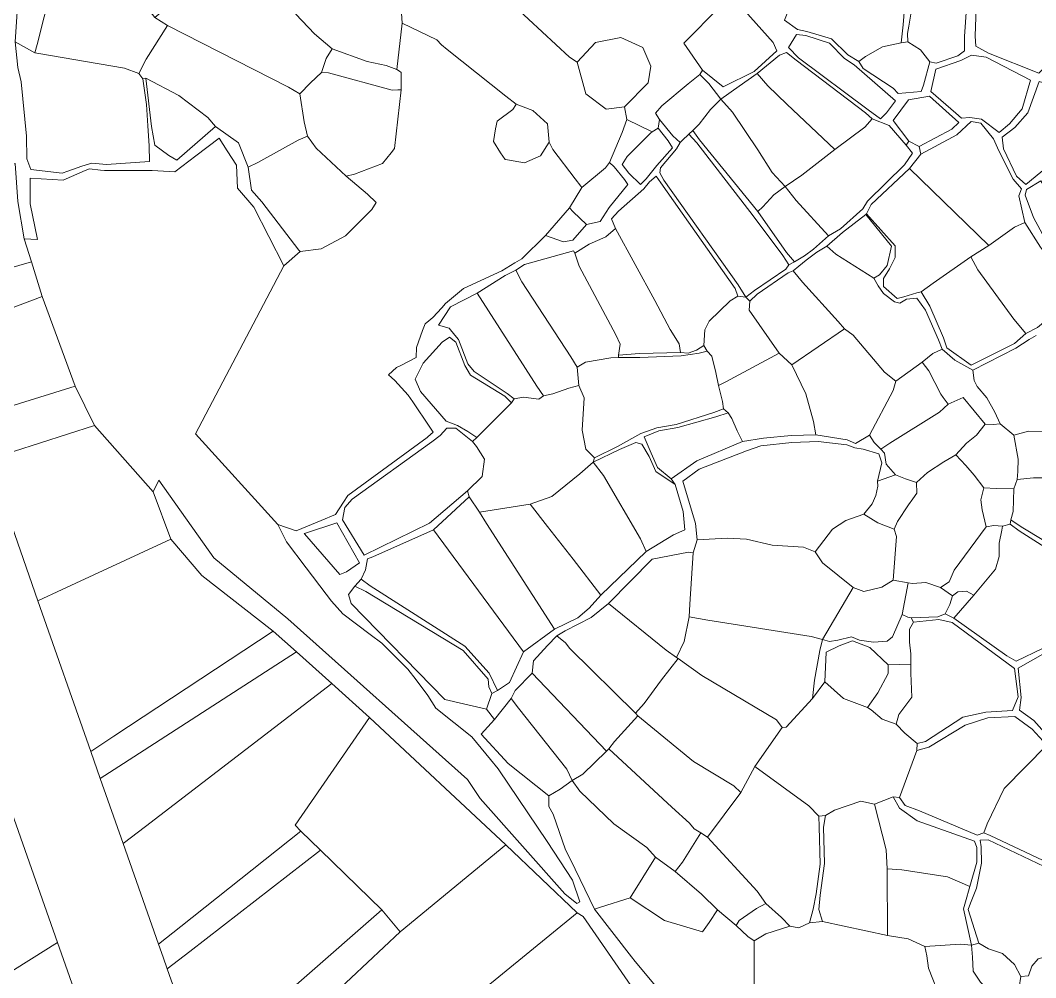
# Model space of a CAD drawing. Header units: metres. Extents: x 542555 to 550520, y 1840485 to 1846995.
# Drawn here: x 548751 to 548965.2, y 1843560.2 to 1843762.2 of the extents above; entities that cross this region are included whole.
import ezdxf

# ---------------------------------------------------------------- set-up
doc = ezdxf.new("R2010")
doc.units = ezdxf.units.M
doc.header["$MEASUREMENT"] = 0
doc.layers.add('Level 30', color=7, linetype='Continuous', lineweight=0)

msp = doc.modelspace()

# ---------------------------------------------------------------- linework, layer by layer
at = {"layer": 'Level 30', "color": 7, "linetype": 'Continuous', "lineweight": 0, "flags": 128}
for points in [[(548754.5467, 1843757.0802), (548754.09, 1843755.28), (548749.89, 1843757.66), (548751.61, 1843782.89), (548751.44, 1843801.23), (548754.791, 1843798.2592), (548756.64, 1843796.62), (548756.92, 1843775.95), (548757.52, 1843768.8), (548754.5467, 1843757.0802)], [(548779.4, 1843762.77), (548782.05, 1843761.08), (548777.53, 1843753.95), (548775.99, 1843750.93), (548773.01, 1843752.11), (548754.5031, 1843755.2108), (548754.09, 1843755.28), (548754.5467, 1843757.0802), (548757.52, 1843768.8), (548756.92, 1843775.95), (548760.29, 1843777.86), (548766.87, 1843773.03), (548768.28, 1843772.12), (548777.34, 1843765.36), (548779.4, 1843762.77)], [(548808.1, 1843765.86), (548809.12, 1843763.48), (548813.06, 1843759.33), (548816.8, 1843756.19), (548815.52, 1843754.11), (548814.51, 1843751.18), (548812.25, 1843748.98), (548809.95, 1843746.66), (548807.6, 1843748.08), (548782.05, 1843761.08), (548779.4, 1843762.77), (548787.64, 1843769.7), (548791.91, 1843774.48), (548794.1, 1843775.6), (548805.36, 1843767.96), (548808.1, 1843765.86)], [(548831.52, 1843761.59), (548830.4, 1843751.82), (548828.15, 1843752.61), (548824.16, 1843753.49), (548816.8, 1843756.19), (548813.06, 1843759.33), (548809.12, 1843763.48), (548808.1, 1843765.86), (548811.86, 1843768.33), (548818.98, 1843774.84), (548820.7, 1843776.56), (548825.99, 1843773.11), (548829.88, 1843771.23), (548830.97, 1843769.95), (548831.52, 1843761.59)], [(548933.37, 1843769.02), (548937.48, 1843764.72), (548937.2, 1843761.25), (548936.84, 1843757.4), (548932.86, 1843756.59), (548929.26, 1843754.55), (548927.86, 1843753.5), (548925.58, 1843754.91), (548922.14, 1843758.27), (548916.91, 1843759.85), (548914.96, 1843760.25), (548912.22, 1843762.23), (548913.38, 1843765.22), (548924.64, 1843775.67), (548925.88, 1843775.83), (548933.37, 1843769.02)], [(548951.35, 1843774.04), (548950.86, 1843768.87), (548950.14, 1843758.76), (548950.18, 1843755.77), (548948.75, 1843754.67), (548944.17, 1843753.13), (548942.89, 1843753.42), (548940.88, 1843755.94), (548938.21, 1843757.64), (548938.16, 1843759.39), (548938.46, 1843760.97), (548939.08, 1843764.72), (548940.66, 1843771.88), (548941.87, 1843776.52), (548946.27, 1843775.46), (548951.35, 1843774.04)], [(548953.48, 1843773.2), (548957.03, 1843772.8), (548965.16, 1843769.69), (548972.28, 1843766.28), (548976.9, 1843761.67), (548965.87, 1843751.03), (548955.24, 1843755.27), (548952.54, 1843756.73), (548952.44, 1843758.85), (548952.77, 1843768.84), (548953.01, 1843773.18), (548953.48, 1843773.2)], [(548898.66, 1843765.07), (548901.46, 1843766.92), (548909.82, 1843757.5), (548910.57, 1843755.76), (548905.83, 1843751.38), (548899.23, 1843748.17), (548894.87, 1843751.65), (548890.99, 1843757.34), (548898.66, 1843765.07)], [(548801.09, 1843732.2), (548799.08, 1843731.16), (548797.05, 1843736.29), (548792.18, 1843739.77), (548790.57, 1843741.65), (548784.43, 1843746.33), (548777.48, 1843750), (548776.86, 1843749.81), (548775.99, 1843750.93), (548777.53, 1843753.95), (548782.05, 1843761.08), (548807.6, 1843748.08), (548809.95, 1843746.66), (548810.87, 1843740.79), (548811.59, 1843737.72), (548809.64, 1843736.92), (548801.09, 1843732.2)], [(548862.54, 1843736.45), (548863.3, 1843734.92), (548868.0191, 1843728.7583), (548869.2077, 1843727.2064), (548869.45, 1843726.89), (548866.84, 1843722.62), (548861.82, 1843716.79), (548856.81, 1843711.86), (548855.3453, 1843710.986), (548852.57, 1843709.33), (548844.51, 1843705.59), (548840.72, 1843702.43), (548839.9142, 1843701.5403), (548838.03, 1843699.46), (548837.1486, 1843698.7485), (548836.37, 1843698.12), (548835.8677, 1843696.7175), (548834.59, 1843693.15), (548834.54, 1843691.04), (548831.1032, 1843689.2843), (548830.39, 1843688.92), (548828.65, 1843687.36), (548829.2829, 1843686.8021), (548830, 1843686.17), (548832.82, 1843683.08), (548833.7793, 1843681.6628), (548837.3693, 1843676.359), (548838.12, 1843675.25), (548836.9783, 1843674.3103), (548836.82, 1843674.18), (548820.09, 1843661.93), (548819.1779, 1843660.5108), (548817.5, 1843657.9), (548814.4446, 1843656.6425), (548809.19, 1843654.48), (548805.32, 1843655.8), (548787.95, 1843674.92), (548806.57, 1843710.34), (548810.01, 1843713.38), (548814.46, 1843713.96), (548819.57, 1843716.73), (548820.4945, 1843717.6396), (548825.16, 1843722.23), (548826.06, 1843723.7), (548824.21, 1843725.46), (548819.73, 1843729.27), (548821.5, 1843729.73), (548827.42, 1843731.94), (548829.2102, 1843734.2479), (548829.91, 1843735.15), (548831.35, 1843747.52), (548831.32, 1843751.2), (548830.9783, 1843751.4303), (548830.4, 1843751.82), (548831.52, 1843761.59), (548838.85, 1843758.03), (548839.88, 1843757), (548841.0738, 1843756.0463), (548853.4419, 1843746.166), (548855.59, 1843744.45), (548855.5318, 1843744.357), (548854.92, 1843743.38), (548851.56, 1843740.9), (548851.2723, 1843739.2821), (548850.79, 1843736.57), (548852.3212, 1843734.2296), (548853.25, 1843732.81), (548853.7391, 1843732.7281), (548857.37, 1843732.12), (548860.72, 1843733.58), (548862.54, 1843736.45)], [(548868.46, 1843753.32), (548872.33, 1843757.47), (548877.68, 1843758.54), (548882.31, 1843756.45), (548883.99, 1843752.49), (548883.46, 1843748.95), (548878.43, 1843743.94), (548874.58, 1843743.43), (548870.29, 1843746.63), (548868.46, 1843753.32)], [(548924.86, 1843754.13), (548926.9, 1843752.75), (548935.6, 1843745.2), (548933.71, 1843742.67), (548932.44, 1843741.39), (548929.83, 1843743.29), (548915.15, 1843754.24), (548913.04, 1843756.42), (548914.72, 1843759.2), (548916.69, 1843758.98), (548921.7, 1843757.35), (548924.86, 1843754.13)], [(548766.09, 1843732.06), (548763.99, 1843731.38), (548761.0059, 1843730.3374), (548759.84, 1843729.93), (548753.2, 1843730.68), (548752.35, 1843732.93), (548752.34, 1843737.72), (548751.19, 1843749.19), (548750.48, 1843752.2), (548749.89, 1843757.66), (548754.09, 1843755.28), (548754.5031, 1843755.2108), (548773.01, 1843752.11), (548775.99, 1843750.93), (548776.86, 1843749.81), (548777.65, 1843744.43), (548777.88, 1843739.92), (548778.16, 1843735.66), (548778.25, 1843732.4), (548769.19, 1843731.73), (548766.09, 1843732.06)], [(548816.04, 1843751.12), (548814.51, 1843751.18), (548815.52, 1843754.11), (548816.8, 1843756.19), (548824.16, 1843753.49), (548828.15, 1843752.61), (548830.4, 1843751.82), (548830.9783, 1843751.4303), (548831.32, 1843751.2), (548831.35, 1843747.52), (548830.6288, 1843747.4903), (548829.41, 1843747.44), (548816.04, 1843751.12)], [(548938.21, 1843757.64), (548940.88, 1843755.94), (548942.89, 1843753.42), (548941.49, 1843748.49), (548941.06, 1843747.17), (548936.19, 1843746.75), (548935.13, 1843747.88), (548928.79, 1843751.98), (548927.86, 1843753.5), (548929.26, 1843754.55), (548932.86, 1843756.59), (548936.84, 1843757.4), (548938.21, 1843757.64)], [(548929.16, 1843739.6), (548922.84, 1843734.94), (548912.69, 1843744.51), (548908.7, 1843748.34), (548906.44, 1843750.93), (548911.18, 1843754.85), (548912.64, 1843755.4), (548914.65, 1843753.76), (548929.29, 1843742.66), (548930.71, 1843741.38), (548929.16, 1843739.6)], [(548954.77, 1843754.41), (548964.08, 1843749.56), (548962.36, 1843743.49), (548959.67, 1843740.3), (548957.46, 1843738.49), (548953.78, 1843741.3), (548951.26, 1843741.68), (548949.53, 1843741.51), (548948.36, 1843742.56), (548943.05, 1843747.15), (548944.15, 1843751.88), (548949.41, 1843753.69), (548951.67, 1843754.84), (548954.77, 1843754.41)], [(548777.48, 1843750), (548784.43, 1843746.33), (548790.57, 1843741.65), (548792.18, 1843739.77), (548784.01, 1843732.67), (548782.3, 1843733.66), (548779.39, 1843735.86), (548778.68, 1843739.78), (548777.48, 1843750)], [(548814.51, 1843751.18), (548816.04, 1843751.12), (548829.41, 1843747.44), (548830.6288, 1843747.4903), (548831.35, 1843747.52), (548829.91, 1843735.15), (548829.2102, 1843734.2479), (548827.42, 1843731.94), (548821.5, 1843729.73), (548819.73, 1843729.27), (548813.4, 1843735.21), (548811.59, 1843737.72), (548810.87, 1843740.79), (548809.95, 1843746.66), (548812.25, 1843748.98), (548814.51, 1843751.18)], [(548894.35, 1843750.75), (548896.27, 1843748.86), (548898.74, 1843745.55), (548896.6, 1843743.39), (548894.2, 1843740.24), (548892.89, 1843738.9), (548892.04, 1843738.15), (548890.63, 1843736.84), (548890.2, 1843736.37), (548888.66, 1843737.78), (548885.83, 1843741.22), (548884.97, 1843742.6), (548886.3, 1843744.12), (548891.86, 1843748.75), (548894.35, 1843750.75)], [(548915.89, 1843729.49), (548912.37, 1843727.11), (548909.58, 1843730.05), (548906.6, 1843734.88), (548901.23, 1843742.79), (548898.74, 1843745.55), (548902.62, 1843748.3), (548906.44, 1843750.93), (548908.7, 1843748.34), (548912.69, 1843744.51), (548922.84, 1843734.94), (548915.89, 1843729.49)], [(548965.95, 1843749.24), (548981.04, 1843744.84), (548980.92, 1843742.17), (548963.08, 1843727.51), (548961.13, 1843729.27), (548958.42, 1843735.07), (548958.14, 1843737.49), (548960.79, 1843739.57), (548963.56, 1843742.63), (548965.95, 1843749.24)], [(548907.61, 1843722.82), (548906.55, 1843721.83), (548894.28, 1843736.96), (548892.89, 1843738.9), (548894.2, 1843740.24), (548896.6, 1843743.39), (548898.74, 1843745.55), (548901.23, 1843742.79), (548906.6, 1843734.88), (548909.58, 1843730.05), (548912.37, 1843727.11), (548909.94, 1843725.33), (548907.61, 1843722.82)], [(548942.8, 1843746.2), (548948.95, 1843740.62), (548947.53, 1843739.21), (548940.58, 1843735.56), (548938.45, 1843736.67), (548935.1, 1843741.01), (548938.34, 1843745.4), (548942.8, 1843746.2)], [(548855.59, 1843744.45), (548859.1, 1843743.12), (548862.23, 1843740.33), (548862.54, 1843736.45), (548860.72, 1843733.58), (548857.37, 1843732.12), (548853.7391, 1843732.7281), (548853.25, 1843732.81), (548852.3212, 1843734.2296), (548850.79, 1843736.57), (548851.2723, 1843739.2821), (548851.56, 1843740.9), (548854.92, 1843743.38), (548855.5318, 1843744.357), (548855.59, 1843744.45)], [(548937.89, 1843735.83), (548939.23, 1843734.14), (548937.53, 1843731.68), (548929.73, 1843723.99), (548928.74, 1843722.37), (548923.98, 1843718.15), (548921.5, 1843716.69), (548914.65, 1843724.16), (548912.37, 1843727.11), (548915.89, 1843729.49), (548922.84, 1843734.94), (548929.16, 1843739.6), (548930.71, 1843741.38), (548934.28, 1843739.99), (548937.89, 1843735.83)], [(548960.68, 1843718.56), (548955.29, 1843714.68), (548938.59, 1843730.9), (548940.95, 1843733.95), (548948.53, 1843738), (548951.58, 1843740.85), (548953.6, 1843740.45), (548956.3, 1843737.16), (548957.4, 1843734.64), (548960.41, 1843728.64), (548962.22, 1843726.63), (548961.63, 1843725.13), (548962.91, 1843719.48), (548960.68, 1843718.56)], [(548888.59, 1843735.26), (548885.29, 1843731.56), (548883.02, 1843728.72), (548881.8, 1843727.52), (548879.34, 1843729.95), (548877.99, 1843731.72), (548879.02, 1843733.43), (548883.9, 1843738.39), (548884.29, 1843738.63), (548885.58, 1843739.43), (548887.68, 1843736.73), (548888.59, 1843735.26)], [(548914.34, 1843711.24), (548913.13, 1843710.61), (548911.87, 1843712.55), (548905.58, 1843720.95), (548893.68, 1843736.35), (548892.04, 1843738.15), (548892.89, 1843738.9), (548894.28, 1843736.96), (548906.55, 1843721.83), (548912.62, 1843713.15), (548914.34, 1843711.24)], [(548869.02, 1843576.13), (548868.37, 1843575.79), (548865.84, 1843577.85), (548848.03, 1843597.94), (548845.35, 1843602.01), (548807.47, 1843635.88), (548791.86, 1843648.76), (548780.21, 1843665.14), (548779.05, 1843662.69), (548766.67, 1843676.71), (548762.59, 1843684.96), (548755.59, 1843703.89), (548753.4, 1843711.21), (548751.8, 1843716.06), (548754.62, 1843715.92), (548753.11, 1843723.44), (548753.05, 1843728.86), (548760.05, 1843728.48), (548764.7151, 1843730.4686), (548765.61, 1843730.85), (548767.8989, 1843730.5811), (548768.76, 1843730.48), (548778.83, 1843730.52), (548783.61, 1843730.2), (548788.028, 1843733.5526), (548792.94, 1843737.28), (548794.6363, 1843734.6475), (548796.6, 1843731.6), (548796.81, 1843726.77), (548800.24, 1843722.73), (548806.57, 1843710.34), (548787.95, 1843674.92), (548805.32, 1843655.8), (548807.17, 1843652.12), (548811.2775, 1843646.6752), (548815.4915, 1843641.0892), (548816.63, 1843639.58), (548819.02, 1843636.93), (548824.7856, 1843632.5918), (548827.26, 1843630.73), (548832.77, 1843625.26), (548834.504, 1843622.974), (548836.98, 1843619.71), (548838.63, 1843617.05), (548846.26, 1843611.01), (548850.1518, 1843606.2228), (548851.78, 1843604.22), (548851.9336, 1843603.9937), (548862.16, 1843588.93), (548867.47, 1843580.71), (548869.02, 1843576.13)], [(548819.73, 1843729.27), (548824.21, 1843725.46), (548826.06, 1843723.7), (548825.16, 1843722.23), (548820.4945, 1843717.6396), (548819.57, 1843716.73), (548814.46, 1843713.96), (548810.01, 1843713.38), (548809.7905, 1843713.6656), (548801.97, 1843723.84), (548799.79, 1843726.37), (548799.08, 1843731.16), (548801.09, 1843732.2), (548809.64, 1843736.92), (548811.59, 1843737.72), (548813.4, 1843735.21), (548819.73, 1843729.27)], [(548905.88, 1843705.17), (548904.03, 1843703.77), (548902.45, 1843706.38), (548886.78, 1843728.48), (548885.92, 1843730.01), (548886.06, 1843731.03), (548889.41, 1843735.06), (548890.2, 1843736.37), (548890.63, 1843736.84), (548892.04, 1843738.15), (548893.68, 1843736.35), (548905.58, 1843720.95), (548911.87, 1843712.55), (548913.13, 1843710.61), (548912.45, 1843709.69), (548905.88, 1843705.17)], [(548940.58, 1843735.56), (548940.95, 1843733.95), (548938.59, 1843730.9), (548930.46, 1843723.29), (548929.53, 1843721.35), (548929.33, 1843721.2), (548924.44, 1843717.43), (548921.16, 1843714.54), (548919.01, 1843713.28), (548916.76, 1843711.59), (548915.24, 1843710.31), (548914, 1843709.31), (548912.98, 1843708.87), (548906.42, 1843704.4), (548904.86, 1843702.94), (548904.03, 1843703.77), (548905.88, 1843705.17), (548912.45, 1843709.69), (548913.13, 1843710.61), (548914.34, 1843711.24), (548916.39, 1843712.48), (548918.35, 1843713.87), (548921.5, 1843716.69), (548923.98, 1843718.15), (548928.74, 1843722.37), (548929.73, 1843723.99), (548937.53, 1843731.68), (548939.23, 1843734.14), (548937.89, 1843735.83), (548938.45, 1843736.67), (548940.58, 1843735.56)], [(548879.18, 1843727.56), (548875.19, 1843722.67), (548873.32, 1843719.75), (548870.44, 1843719.07), (548867.62, 1843721.73), (548866.84, 1843722.62), (548869.45, 1843726.89), (548874.41, 1843731.04), (548875.28, 1843732.18), (548876.29, 1843731.27), (548878.42, 1843728.57), (548879.18, 1843727.56)], [(548737.23, 1843706.59), (548731.82, 1843705.05), (548730.26, 1843709.51), (548725.09, 1843724.26), (548730.58, 1843725.97), (548749.9, 1843731.97), (548750.48, 1843723.97), (548751.8, 1843716.06), (548753.4, 1843711.21), (548737.23, 1843706.59)], [(548938.59, 1843730.9), (548955.29, 1843714.68), (548951.5, 1843712.3), (548943.54, 1843706.73), (548941.06, 1843704.88), (548940.09, 1843704.7), (548937.35, 1843703.84), (548935.99, 1843703.46), (548933.08, 1843706.01), (548933.05, 1843707.67), (548934.35, 1843709.71), (548935.51, 1843712.13), (548935.54, 1843714.58), (548929.53, 1843721.35), (548930.46, 1843723.29), (548938.59, 1843730.9)], [(548895.38, 1843696.86), (548895.21, 1843693.56), (548893.66, 1843692.55), (548891.86, 1843691.94), (548890.28, 1843692.05), (548889.95, 1843693.93), (548888.08, 1843696.92), (548884.82, 1843703.03), (548876.56, 1843718.24), (548875.68, 1843720.31), (548877.18, 1843721.9), (548882.52, 1843726.64), (548883.74, 1843728.06), (548885.11, 1843729.31), (548886.12, 1843727.85), (548901.82, 1843705.6), (548902.33, 1843704), (548900.73, 1843702.95), (548896.3, 1843698.68), (548895.38, 1843696.86)], [(548972.76, 1843721.66), (548972.63, 1843719.76), (548973.45, 1843710.16), (548977.58, 1843707.56), (548978.79, 1843705.13), (548977.38, 1843704.38), (548975.68, 1843705.85), (548971.99, 1843710.03), (548967.56, 1843715.35), (548964.74, 1843720.54), (548962.97, 1843725.31), (548963.25, 1843726.5), (548966.29, 1843728.33), (548967.28, 1843726.7), (548970.27, 1843723.47), (548972.76, 1843721.66)], [(548912.37, 1843727.11), (548914.65, 1843724.16), (548921.5, 1843716.69), (548918.35, 1843713.87), (548916.39, 1843712.48), (548914.34, 1843711.24), (548912.62, 1843713.15), (548906.55, 1843721.83), (548907.61, 1843722.82), (548909.94, 1843725.33), (548912.37, 1843727.11)], [(548866.84, 1843722.62), (548867.62, 1843721.73), (548870.44, 1843719.07), (548867.57, 1843715.82), (548865.55, 1843715.42), (548861.82, 1843716.79), (548866.84, 1843722.62)], [(548934.79, 1843714.53), (548933.84, 1843710.47), (548932.24, 1843708.46), (548931.02, 1843707.76), (548923.01, 1843712.81), (548921.16, 1843714.54), (548924.44, 1843717.43), (548929.33, 1843721.2), (548934.79, 1843714.53)], [(548970.59, 1843702.49), (548970.2, 1843701.2), (548965.57, 1843697.38), (548963.1, 1843696.11), (548960.55, 1843699.12), (548952.95, 1843709.54), (548951.5, 1843712.3), (548955.29, 1843714.68), (548960.68, 1843718.56), (548962.91, 1843719.48), (548966.17, 1843714.33), (548971.49, 1843707.28), (548974.46, 1843704.98), (548970.59, 1843702.49)], [(548881.62, 1843691.86), (548877.17, 1843691.49), (548877.57, 1843693.81), (548876.62, 1843695.8), (548868.91, 1843710.28), (548868, 1843713.03), (548870.97, 1843714.92), (548874.52, 1843716.52), (548876.56, 1843718.24), (548884.82, 1843703.03), (548888.08, 1843696.92), (548889.95, 1843693.93), (548890.28, 1843692.05), (548881.62, 1843691.86)], [(548868, 1843713.03), (548868.91, 1843710.28), (548876.62, 1843695.8), (548877.57, 1843693.81), (548877.17, 1843691.49), (548877.15, 1843691.02), (548875.55, 1843690.95), (548870.19, 1843690.07), (548868.46, 1843689.02), (548867.13, 1843691.18), (548856.8, 1843707), (548855.5, 1843709.48), (548857.35, 1843710.68), (548867.72, 1843713.56), (548868, 1843713.03)], [(548943.52, 1843691.86), (548941.27, 1843690.04), (548935.68, 1843686.03), (548933.32, 1843687.9), (548926.68, 1843695.72), (548924.83, 1843697.08), (548923.5, 1843698.64), (548916, 1843706.91), (548914, 1843709.31), (548915.24, 1843710.31), (548916.76, 1843711.59), (548919.01, 1843713.28), (548921.16, 1843714.54), (548923.01, 1843712.81), (548931.02, 1843707.76), (548931.99, 1843706.15), (548933.11, 1843704.55), (548935.37, 1843702.78), (548936.54, 1843702.46), (548937.96, 1843703.32), (548940.08, 1843703.56), (548941.93, 1843701.04), (548944.7, 1843694.77), (548945.43, 1843692.75), (548943.52, 1843691.86)], [(548740.17, 1843698.05), (548734.96, 1843696.08), (548731.82, 1843705.05), (548737.23, 1843706.59), (548753.4, 1843711.21), (548755.59, 1843703.89), (548740.17, 1843698.05)], [(548951.5, 1843712.3), (548952.95, 1843709.54), (548960.55, 1843699.12), (548963.1, 1843696.11), (548960.74, 1843693.98), (548951.54, 1843689.41), (548946.47, 1843693.08), (548945.72, 1843695.17), (548942.86, 1843701.88), (548941.06, 1843704.88), (548943.54, 1843706.73), (548951.5, 1843712.3)], [(548868.46, 1843689.02), (548868.82, 1843685.09), (548866.68, 1843684.53), (548863.35, 1843683.39), (548861.39, 1843682.92), (548859.98, 1843685.01), (548847.34, 1843704.61), (548853.27, 1843708.35), (548855.5, 1843709.48), (548856.8, 1843707), (548867.13, 1843691.18), (548868.46, 1843689.02)], [(548924.83, 1843697.08), (548913.74, 1843689.47), (548911.04, 1843691.91), (548904.74, 1843701), (548904.86, 1843702.94), (548906.42, 1843704.4), (548912.98, 1843708.87), (548914, 1843709.31), (548916, 1843706.91), (548923.5, 1843698.64), (548924.83, 1843697.08)], [(548857.15, 1843682.67), (548855.2, 1843682.27), (548853.73, 1843683.42), (548846.73, 1843688.05), (548845.43, 1843689.72), (548843.4, 1843694.81), (548842.67, 1843695.77), (548841.45, 1843697.21), (548839.22, 1843697.86), (548841.76, 1843701.75), (548847.34, 1843704.61), (548859.98, 1843685.01), (548861.39, 1843682.92), (548860.36, 1843682.23), (548857.15, 1843682.67)], [(548746.51, 1843679.96), (548741.18, 1843678.3), (548734.96, 1843696.08), (548740.17, 1843698.05), (548755.59, 1843703.89), (548762.59, 1843684.96), (548746.51, 1843679.96)], [(548899.85, 1843685.87), (548898.31, 1843685.1), (548897.72, 1843687.86), (548896.9, 1843691.33), (548895.92, 1843692.36), (548895.21, 1843693.56), (548895.38, 1843696.86), (548896.3, 1843698.68), (548900.73, 1843702.95), (548902.33, 1843704), (548904.03, 1843703.77), (548904.86, 1843702.94), (548904.74, 1843701), (548911.04, 1843691.91), (548899.85, 1843685.87)], [(548924.83, 1843697.08), (548926.68, 1843695.72), (548933.32, 1843687.9), (548935.68, 1843686.03), (548935.11, 1843684.07), (548930.14, 1843674.66), (548927.17, 1843672.86), (548925.44, 1843673.63), (548918.78, 1843674.74), (548918.35, 1843677.5), (548916.69, 1843683.38), (548913.74, 1843689.47), (548924.83, 1843697.08)], [(548854.6, 1843681.45), (548847.31, 1843674.12), (548845.39, 1843675.43), (548843.23, 1843676.71), (548840.83, 1843677.59), (548835.39, 1843683.85), (548834.31, 1843686.44), (548835.99, 1843689.85), (548839.98, 1843694.29), (548841.55, 1843695.35), (548842.84, 1843694.26), (548844.76, 1843689.36), (548845.97, 1843687.28), (548853.18, 1843682.9), (548854.6, 1843681.45)], [(548876.98, 1843672.27), (548872.15, 1843669.84), (548870.29, 1843671.71), (548869.55, 1843675.72), (548869.96, 1843682.54), (548868.82, 1843685.09), (548868.46, 1843689.02), (548870.19, 1843690.07), (548875.55, 1843690.95), (548877.15, 1843691.02), (548881.69, 1843691.06), (548890.43, 1843691.36), (548894.18, 1843691.95), (548895.92, 1843692.36), (548896.9, 1843691.33), (548897.72, 1843687.86), (548898.31, 1843685.1), (548899.11, 1843681.74), (548899.34, 1843680.22), (548897.32, 1843679.44), (548889.33, 1843676.9), (548885.26, 1843676.17), (548881.92, 1843675.01), (548876.98, 1843672.27)], [(548895.21, 1843693.56), (548895.92, 1843692.36), (548894.18, 1843691.95), (548890.43, 1843691.36), (548881.69, 1843691.06), (548877.15, 1843691.02), (548877.17, 1843691.49), (548881.62, 1843691.86), (548890.28, 1843692.05), (548891.86, 1843691.94), (548893.66, 1843692.55), (548895.21, 1843693.56)], [(548913.74, 1843689.47), (548916.69, 1843683.38), (548918.35, 1843677.5), (548918.78, 1843674.74), (548913.62, 1843674.55), (548907.74, 1843673.98), (548903.34, 1843673.32), (548902.23, 1843675.56), (548901.09, 1843678.12), (548900.29, 1843679.36), (548899.34, 1843680.22), (548899.11, 1843681.74), (548898.31, 1843685.1), (548899.85, 1843685.87), (548911.04, 1843691.91), (548913.74, 1843689.47)], [(548951.92, 1843688.35), (548952.19, 1843686.17), (548952.83, 1843684.89), (548954.85, 1843682.48), (548956.58, 1843679.49), (548957.7, 1843677.05), (548956.21, 1843676.91), (548954.56, 1843676.95), (548949.92, 1843682.58), (548946.71, 1843681.15), (548945.65, 1843682.6), (548945.18, 1843683.31), (548942.65, 1843688.23), (548941.27, 1843690.04), (548943.52, 1843691.86), (548945.43, 1843692.75), (548948.13, 1843690.49), (548951.92, 1843688.35)], [(548934.41, 1843672.93), (548932.51, 1843671.67), (548931.1, 1843673.06), (548930.14, 1843674.66), (548935.11, 1843684.07), (548935.68, 1843686.03), (548941.27, 1843690.04), (548942.65, 1843688.23), (548945.18, 1843683.31), (548945.65, 1843682.6), (548946.71, 1843681.15), (548944.91, 1843679.48), (548934.41, 1843672.93)], [(548872.15, 1843669.84), (548871.83, 1843668.93), (548869.04, 1843666.47), (548863.14, 1843661.73), (548858.56, 1843660.11), (548847.88, 1843658.42), (548845.7, 1843661.64), (548845.3, 1843662.92), (548848.44, 1843665.93), (548848.89, 1843669.6), (548847.22, 1843672.27), (548846.37, 1843673.31), (548847.31, 1843674.12), (548854.6, 1843681.45), (548855.2, 1843682.27), (548857.15, 1843682.67), (548860.36, 1843682.23), (548861.39, 1843682.92), (548863.35, 1843683.39), (548866.68, 1843684.53), (548868.82, 1843685.09), (548869.96, 1843682.54), (548869.55, 1843675.72), (548870.29, 1843671.71), (548872.15, 1843669.84)], [(548749.6, 1843671.19), (548744.27, 1843669.47), (548741.18, 1843678.3), (548746.51, 1843679.96), (548762.59, 1843684.96), (548766.67, 1843676.71), (548749.6, 1843671.19)], [(548946.71, 1843681.15), (548949.92, 1843682.58), (548954.56, 1843676.95), (548952.67, 1843674.66), (548950.56, 1843672.93), (548948.33, 1843670.49), (548945.78, 1843669), (548942.37, 1843666.76), (548940.07, 1843664.67), (548937.69, 1843665.44), (548935.6, 1843666.28), (548933.65, 1843668.49), (548933.26, 1843670.87), (548932.51, 1843671.67), (548934.41, 1843672.93), (548944.91, 1843679.48), (548946.71, 1843681.15)], [(548899.34, 1843680.22), (548900.29, 1843679.36), (548897.73, 1843678.54), (548889.71, 1843676.28), (548885.7, 1843675.56), (548882.63, 1843674.27), (548884.06, 1843670.84), (548885.41, 1843667.83), (548888.26, 1843665.43), (548889.16, 1843664.24), (548885.07, 1843666.95), (548883.64, 1843670.14), (548882.11, 1843672.76), (548880.82, 1843673.12), (548877.41, 1843671.6), (548871.83, 1843668.93), (548872.15, 1843669.84), (548876.98, 1843672.27), (548881.92, 1843675.01), (548885.26, 1843676.17), (548889.33, 1843676.9), (548897.32, 1843679.44), (548899.34, 1843680.22)], [(548900.29, 1843679.36), (548901.09, 1843678.12), (548902.23, 1843675.56), (548903.34, 1843673.32), (548893.69, 1843669.25), (548888.26, 1843665.43), (548885.41, 1843667.83), (548884.06, 1843670.84), (548882.63, 1843674.27), (548885.7, 1843675.56), (548889.71, 1843676.28), (548897.73, 1843678.54), (548900.29, 1843679.36)], [(548759.84, 1843642.08), (548754.69, 1843639.7), (548744.27, 1843669.47), (548749.6, 1843671.19), (548766.67, 1843676.71), (548779.05, 1843662.69), (548782.75, 1843652.66), (548759.84, 1843642.08)], [(548961.45, 1843666.99), (548961.31, 1843665.28), (548960.58, 1843663.29), (548956.85, 1843663.36), (548954.26, 1843663.55), (548952.22, 1843666.21), (548950.43, 1843668.22), (548948.33, 1843670.49), (548950.56, 1843672.93), (548952.67, 1843674.66), (548954.56, 1843676.95), (548956.21, 1843676.91), (548957.7, 1843677.05), (548960.59, 1843674.65), (548961.5, 1843669.6), (548961.45, 1843666.99)], [(548846.37, 1843673.31), (548847.22, 1843672.27), (548848.89, 1843669.6), (548848.44, 1843665.93), (548845.3, 1843662.92), (548837.33, 1843656.04), (548823.55, 1843649.34), (548818.94, 1843656.8), (548819.46, 1843659.34), (548820.99, 1843661.11), (548837.78, 1843673.24), (548839.55, 1843674.57), (548840.96, 1843676.11), (548842.87, 1843676.1), (548846.37, 1843673.31)], [(548935.6, 1843666.28), (548931.82, 1843664.9), (548932.72, 1843668.82), (548932.12, 1843670.69), (548928.79, 1843671.66), (548927.02, 1843671.93), (548925.32, 1843672.62), (548919.33, 1843673.3), (548913.76, 1843673.12), (548907.23, 1843672.38), (548904.21, 1843671.32), (548894.19, 1843667.45), (548890.78, 1843664.92), (548893.44, 1843655.97), (548893.79, 1843652.58), (548892.92, 1843649.78), (548891.98, 1843649.97), (548884.28, 1843648.47), (548875.11, 1843639.14), (548871.45, 1843636.19), (548865.93, 1843633.32), (548864.18, 1843632.31), (548862.2, 1843630.27), (548859.24, 1843626.99), (548859, 1843624.41), (548855.38, 1843620.74), (548854.55, 1843619.05), (548851.01, 1843614.61), (548849.35, 1843616.8), (548850.49, 1843620.16), (548851.67, 1843620.78), (548854.17, 1843622.43), (548857.16, 1843628.9), (548863.69, 1843633.67), (548868.63, 1843636.07), (548871.03, 1843638.11), (548873.45, 1843640.9), (548883.02, 1843650.1), (548888.78, 1843653.58), (548891.17, 1843654.68), (548890.81, 1843658.54), (548889.16, 1843664.24), (548888.26, 1843665.43), (548893.69, 1843669.25), (548903.34, 1843673.32), (548907.74, 1843673.98), (548913.62, 1843674.55), (548918.78, 1843674.74), (548925.44, 1843673.63), (548927.17, 1843672.86), (548930.14, 1843674.66), (548931.1, 1843673.06), (548932.51, 1843671.67), (548933.26, 1843670.87), (548933.65, 1843668.49), (548935.6, 1843666.28)], [(548960.59, 1843674.65), (548963.64, 1843675.49), (548967.18, 1843675.43), (548980.7, 1843674.04), (548983.24, 1843673.64), (548984.85, 1843672.42), (548983.27, 1843669.78), (548982.75, 1843661.46), (548979.7, 1843661.94), (548968.19, 1843665.63), (548964.73, 1843665.65), (548961.31, 1843665.28), (548961.45, 1843666.99), (548961.5, 1843669.6), (548960.59, 1843674.65)], [(548890.81, 1843658.54), (548891.17, 1843654.68), (548888.78, 1843653.58), (548883.02, 1843650.1), (548881.8, 1843652.75), (548874, 1843666.14), (548871.83, 1843668.93), (548877.41, 1843671.6), (548880.82, 1843673.12), (548882.11, 1843672.76), (548883.64, 1843670.14), (548885.07, 1843666.95), (548889.16, 1843664.24), (548890.81, 1843658.54)], [(548927.02, 1843671.93), (548928.79, 1843671.66), (548932.12, 1843670.69), (548932.72, 1843668.82), (548931.82, 1843664.9), (548931.86, 1843663.9), (548931.5, 1843661.94), (548930.7, 1843660.15), (548928.95, 1843657.95), (548925.16, 1843656.65), (548922.34, 1843654.79), (548918.69, 1843649.99), (548916.21, 1843650.99), (548909.62, 1843651.4), (548904.18, 1843652.69), (548900.08, 1843652.88), (548893.79, 1843652.58), (548893.44, 1843655.97), (548890.78, 1843664.92), (548894.19, 1843667.45), (548904.21, 1843671.32), (548907.23, 1843672.38), (548913.76, 1843673.12), (548919.33, 1843673.3), (548925.32, 1843672.62), (548927.02, 1843671.93)], [(548946.95, 1843643.67), (548945.1, 1843642.52), (548941.99, 1843643.56), (548939.21, 1843643.35), (548938.26, 1843643.48), (548935.12, 1843644.06), (548935.81, 1843653.23), (548935.3, 1843654.83), (548936.07, 1843656.43), (548938.37, 1843659.92), (548939.3, 1843661.21), (548940.11, 1843662.41), (548940.07, 1843664.67), (548942.37, 1843666.76), (548945.78, 1843669), (548948.33, 1843670.49), (548950.43, 1843668.22), (548952.22, 1843666.21), (548954.26, 1843663.55), (548953.64, 1843660.98), (548953.9, 1843658.88), (548954.73, 1843655.28), (548947.97, 1843646.12), (548946.95, 1843643.67)], [(548871.83, 1843668.93), (548874, 1843666.14), (548881.8, 1843652.75), (548883.02, 1843650.1), (548873.45, 1843640.9), (548867.63, 1843648.49), (548862.23, 1843655.36), (548858.56, 1843660.11), (548863.14, 1843661.73), (548869.04, 1843666.47), (548871.83, 1843668.93)], [(548936.07, 1843656.43), (548935.3, 1843654.83), (548931.86, 1843656.17), (548928.95, 1843657.95), (548930.7, 1843660.15), (548931.5, 1843661.94), (548931.86, 1843663.9), (548931.82, 1843664.9), (548935.6, 1843666.28), (548937.69, 1843665.44), (548940.07, 1843664.67), (548940.11, 1843662.41), (548939.3, 1843661.21), (548938.37, 1843659.92), (548936.07, 1843656.43)], [(548989.94, 1843658.79), (548991.31, 1843656.7), (548997.96, 1843642.3), (548998.6, 1843639.9), (548992.36, 1843635.74), (548990.3, 1843636.66), (548987.41, 1843637.64), (548980.42, 1843639.66), (548976.33, 1843641.26), (548976.66, 1843642.49), (548975.18, 1843645.3), (548971.67, 1843649.51), (548962.12, 1843655.29), (548959.97, 1843656.78), (548960.45, 1843658.53), (548960.58, 1843663.29), (548961.31, 1843665.28), (548964.73, 1843665.65), (548968.19, 1843665.63), (548979.7, 1843661.94), (548982.75, 1843661.46), (548984.55, 1843660.61), (548987.98, 1843659.48), (548989.94, 1843658.79)], [(548847.88, 1843658.42), (548849.31, 1843656.03), (548863.69, 1843633.67), (548857.16, 1843628.9), (548838.19, 1843654.66), (548845.7, 1843661.64), (548847.88, 1843658.42)], [(548954.26, 1843663.55), (548956.85, 1843663.36), (548960.58, 1843663.29), (548960.45, 1843658.53), (548959.97, 1843656.78), (548959.82, 1843655.85), (548958.17, 1843655.42), (548956.36, 1843655.56), (548954.73, 1843655.28), (548953.9, 1843658.88), (548953.64, 1843660.98), (548954.26, 1843663.55)], [(548858.56, 1843660.11), (548862.23, 1843655.36), (548867.63, 1843648.49), (548873.45, 1843640.9), (548871.03, 1843638.11), (548868.63, 1843636.07), (548863.69, 1843633.67), (548849.31, 1843656.03), (548847.88, 1843658.42), (548858.56, 1843660.11)], [(548935.3, 1843654.83), (548935.81, 1843653.23), (548935.12, 1843644.06), (548932.7, 1843642.57), (548928.95, 1843641.67), (548926.67, 1843642.48), (548920.24, 1843647.72), (548918.69, 1843649.99), (548922.34, 1843654.79), (548925.16, 1843656.65), (548928.95, 1843657.95), (548931.86, 1843656.17), (548935.3, 1843654.83)], [(548822.57, 1843647.72), (548819.84, 1843645.83), (548818.37, 1843645.23), (548810.965, 1843653.785), (548810.9, 1843653.86), (548811.1644, 1843653.9488), (548817.78, 1843656.17), (548822.57, 1843647.72)], [(548954.73, 1843655.28), (548956.36, 1843655.56), (548958.17, 1843655.42), (548958.04, 1843654.6), (548957.5, 1843651.82), (548957.47, 1843649.05), (548956.74, 1843646.36), (548952.17, 1843640.9), (548950.6, 1843641.69), (548948.75, 1843641.56), (548947.62, 1843640.72), (548945.1, 1843642.52), (548946.95, 1843643.67), (548947.97, 1843646.12), (548954.73, 1843655.28)], [(548959.09, 1843628.09), (548947.95, 1843636.04), (548952.17, 1843640.9), (548956.74, 1843646.36), (548957.47, 1843649.05), (548957.5, 1843651.82), (548958.04, 1843654.6), (548958.17, 1843655.42), (548959.82, 1843655.85), (548961.7, 1843654.48), (548971, 1843648.51), (548974.27, 1843644.75), (548975.39, 1843642.25), (548974.64, 1843640.78), (548968.3, 1843631.75), (548966.63, 1843629.61), (548961.07, 1843626.96), (548959.09, 1843628.09)], [(548838.19, 1843654.66), (548857.16, 1843628.9), (548854.17, 1843622.43), (548851.67, 1843620.78), (548849.92, 1843624.43), (548844.78, 1843630.11), (548824.79, 1843642.83), (548822.88, 1843644.22), (548823.81, 1843646.25), (548824.23, 1843648.51), (548825.39, 1843648.94), (548838.19, 1843654.66)], [(548926.67, 1843642.48), (548920.22, 1843631.54), (548917.8, 1843632.12), (548896.01, 1843635.58), (548892.1, 1843636.31), (548892.23, 1843639), (548892.92, 1843649.78), (548893.79, 1843652.58), (548900.08, 1843652.88), (548904.18, 1843652.69), (548909.62, 1843651.4), (548916.21, 1843650.99), (548918.69, 1843649.99), (548920.24, 1843647.72), (548926.67, 1843642.48)], [(548770.75, 1843611.1), (548765.85, 1843607.87), (548754.69, 1843639.7), (548759.84, 1843642.08), (548782.75, 1843652.66), (548789.33, 1843645.06), (548804.34, 1843633.3), (548770.75, 1843611.1)], [(548892.23, 1843639), (548892.1, 1843636.31), (548891.01, 1843631.12), (548889.45, 1843627.71), (548887.21, 1843629.26), (548875.11, 1843639.14), (548884.28, 1843648.47), (548891.98, 1843649.97), (548892.92, 1843649.78), (548892.23, 1843639)], [(548821.58, 1843642.77), (548823.91, 1843641.65), (548844.39, 1843629.2), (548849.66, 1843623.15), (548849.82, 1843621.56), (548850.49, 1843620.16), (548849.35, 1843616.8), (548840.56, 1843618.87), (548820.81, 1843639.14), (548820.23, 1843641), (548821.58, 1843642.77)], [(548822.88, 1843644.22), (548824.79, 1843642.83), (548844.78, 1843630.11), (548849.92, 1843624.43), (548851.67, 1843620.78), (548850.49, 1843620.16), (548849.82, 1843621.56), (548849.66, 1843623.15), (548844.39, 1843629.2), (548823.91, 1843641.65), (548821.58, 1843642.77), (548822.88, 1843644.22)], [(548935.12, 1843644.06), (548938.26, 1843643.48), (548937.04, 1843636.83), (548934.98, 1843632.06), (548933.88, 1843631.14), (548930.96, 1843630.93), (548928.02, 1843631.35), (548926.33, 1843632.11), (548923.46, 1843631.36), (548921.7, 1843631.08), (548920.22, 1843631.54), (548926.67, 1843642.48), (548928.95, 1843641.67), (548932.7, 1843642.57), (548935.12, 1843644.06)], [(548945.1, 1843642.52), (548947.62, 1843640.72), (548947.08, 1843638.92), (548946.08, 1843636.92), (548944.51, 1843636.33), (548938.89, 1843636.09), (548938.21, 1843636.24), (548937.04, 1843636.83), (548938.26, 1843643.48), (548939.21, 1843643.35), (548941.99, 1843643.56), (548945.1, 1843642.52)], [(548952.17, 1843640.9), (548947.95, 1843636.04), (548946.08, 1843636.92), (548947.08, 1843638.92), (548947.62, 1843640.72), (548948.75, 1843641.56), (548950.6, 1843641.69), (548952.17, 1843640.9)], [(548889.45, 1843627.71), (548889.78, 1843627.48), (548886.23, 1843623.04), (548882.58, 1843617.99), (548880.8, 1843615.96), (548866.93, 1843629.65), (548865.99, 1843630.8), (548864.18, 1843632.31), (548865.93, 1843633.32), (548871.45, 1843636.19), (548875.11, 1843639.14), (548887.21, 1843629.26), (548889.45, 1843627.71)], [(548892.1, 1843636.31), (548896.01, 1843635.58), (548917.8, 1843632.12), (548920.22, 1843631.54), (548919.68, 1843629.18), (548918.5, 1843622.92), (548918.1, 1843619.04), (548912.56, 1843613.03), (548911.71, 1843612.94), (548910.52, 1843614.57), (548894.74, 1843623.92), (548889.78, 1843627.48), (548889.45, 1843627.71), (548891.01, 1843631.12), (548892.1, 1843636.31)], [(548938.89, 1843636.09), (548939.4, 1843635.21), (548938.55, 1843633.67), (548938.57, 1843630.98), (548938.87, 1843628.52), (548938.88, 1843626.35), (548934.1, 1843626.16), (548930.22, 1843629.81), (548926.55, 1843631.24), (548923.72, 1843630.15), (548920.97, 1843628.87), (548920.7, 1843622.61), (548918.1, 1843619.04), (548918.5, 1843622.92), (548919.68, 1843629.18), (548920.22, 1843631.54), (548921.7, 1843631.08), (548923.46, 1843631.36), (548926.33, 1843632.11), (548928.02, 1843631.35), (548930.96, 1843630.93), (548933.88, 1843631.14), (548934.98, 1843632.06), (548937.04, 1843636.83), (548938.21, 1843636.24), (548938.89, 1843636.09)], [(548941.96, 1843609.98), (548940.19, 1843609.6), (548937.61, 1843611.74), (548935.73, 1843613.63), (548936.34, 1843615.71), (548939.04, 1843619.38), (548938.83, 1843624.44), (548938.88, 1843626.35), (548938.87, 1843628.52), (548938.57, 1843630.98), (548938.55, 1843633.67), (548939.4, 1843635.21), (548944.74, 1843635.71), (548947.6, 1843635.13), (548960.73, 1843625.4), (548961.46, 1843619.39), (548960.31, 1843616.53), (548954.65, 1843616.2), (548949.81, 1843615.14), (548941.96, 1843609.98)], [(548772.76, 1843605.38), (548767.84, 1843602.21), (548765.85, 1843607.87), (548770.75, 1843611.1), (548804.34, 1843633.3), (548809.25, 1843628.89), (548772.76, 1843605.38)], [(548880.8, 1843615.96), (548881.23, 1843615.43), (548876.37, 1843610.02), (548875.18, 1843608.47), (548874.68, 1843607.97), (548859, 1843624.41), (548859.24, 1843626.99), (548862.2, 1843630.27), (548864.18, 1843632.31), (548865.99, 1843630.8), (548866.93, 1843629.65), (548880.8, 1843615.96)], [(548931.87, 1843620.27), (548929.7, 1843617.14), (548924.64, 1843619.06), (548920.7, 1843622.61), (548920.97, 1843628.87), (548923.72, 1843630.15), (548926.55, 1843631.24), (548930.22, 1843629.81), (548934.1, 1843626.16), (548934.05, 1843624.38), (548931.87, 1843620.27)], [(548809.25, 1843628.89), (548816.69, 1843622.21), (548777.44, 1843592.08), (548772.69, 1843588.44), (548767.84, 1843602.21), (548772.76, 1843605.38), (548809.25, 1843628.89)], [(548911.71, 1843612.94), (548905.97, 1843604.72), (548903, 1843599.24), (548901.48, 1843600.62), (548893.03, 1843605.78), (548881.23, 1843615.43), (548880.8, 1843615.96), (548882.58, 1843617.99), (548886.23, 1843623.04), (548889.78, 1843627.48), (548894.74, 1843623.92), (548910.52, 1843614.57), (548911.71, 1843612.94)], [(548983.61, 1843613.25), (548982.57, 1843610.27), (548980.12, 1843605.84), (548975.93, 1843602.74), (548974.41, 1843601.5), (548968.76, 1843609.97), (548964.79, 1843614.46), (548961.77, 1843616.59), (548962.12, 1843619.25), (548961.49, 1843625.45), (548966.7, 1843628.42), (548968.46, 1843626.9), (548982.09, 1843614.65), (548983.61, 1843613.25)], [(548936.34, 1843615.71), (548935.73, 1843613.63), (548932.8, 1843614.69), (548930.51, 1843616.67), (548929.7, 1843617.14), (548931.87, 1843620.27), (548934.05, 1843624.38), (548934.1, 1843626.16), (548938.88, 1843626.35), (548938.83, 1843624.44), (548939.04, 1843619.38), (548936.34, 1843615.71)], [(548859, 1843624.41), (548874.68, 1843607.97), (548869.65, 1843603.11), (548867.43, 1843601.74), (548866.32, 1843604.15), (548856.11, 1843617.05), (548854.55, 1843619.05), (548855.38, 1843620.74), (548859, 1843624.41)], [(548808.97, 1843592.36), (548810.18, 1843591.08), (548784.88, 1843570.96), (548780.16, 1843567.21), (548772.69, 1843588.44), (548777.44, 1843592.08), (548816.69, 1843622.21), (548824.68, 1843615.05), (548808.97, 1843592.36)], [(548940.19, 1843609.6), (548940.08, 1843608.13), (548936.44, 1843598.17), (548935.13, 1843598.32), (548931.17, 1843596.76), (548928.27, 1843597.38), (548922.73, 1843595.51), (548920.88, 1843594.39), (548919.46, 1843594.22), (548917.35, 1843596.43), (548905.97, 1843604.72), (548911.71, 1843612.94), (548912.56, 1843613.03), (548918.1, 1843619.04), (548920.7, 1843622.61), (548924.64, 1843619.06), (548929.7, 1843617.14), (548930.51, 1843616.67), (548932.8, 1843614.69), (548935.73, 1843613.63), (548937.61, 1843611.74), (548940.19, 1843609.6)], [(548854.55, 1843619.05), (548856.11, 1843617.05), (548866.32, 1843604.15), (548867.43, 1843601.74), (548864.86, 1843599.91), (548862.49, 1843598.5), (548853.93, 1843605.37), (548848.22, 1843611.51), (548851.01, 1843614.61), (548854.55, 1843619.05)], [(548853.43, 1843588.17), (548831.13, 1843569.85), (548827.29, 1843574.51), (548814.3, 1843587.09), (548810.18, 1843591.08), (548808.97, 1843592.36), (548824.68, 1843615.05), (548853.43, 1843588.17)], [(548903, 1843599.24), (548895.96, 1843589.79), (548894.57, 1843590.69), (548893.17, 1843591.6), (548892.16, 1843592.76), (548888.41, 1843596.15), (548875.18, 1843608.47), (548876.37, 1843610.02), (548881.23, 1843615.43), (548893.03, 1843605.78), (548901.48, 1843600.62), (548903, 1843599.24)], [(548954.94, 1843592.63), (548954.27, 1843590.69), (548952.85, 1843590.2), (548940.65, 1843595.4), (548937.63, 1843596.49), (548936.44, 1843598.17), (548940.08, 1843608.13), (548942.67, 1843608.82), (548950.31, 1843613.45), (548955.1, 1843614.98), (548960.8, 1843615.27), (548964.42, 1843612.6), (548967.54, 1843609.22), (548958.55, 1843600.09), (548954.94, 1843592.63)], [(548890.66, 1843584.51), (548889.14, 1843582.53), (548884.98, 1843585.62), (548883.18, 1843587.64), (548876.22, 1843592.64), (548869.06, 1843599.49), (548867.43, 1843601.74), (548869.65, 1843603.11), (548874.68, 1843607.97), (548875.18, 1843608.47), (548888.41, 1843596.15), (548892.16, 1843592.76), (548893.17, 1843591.6), (548894.57, 1843590.69), (548890.66, 1843584.51)], [(548967.54, 1843609.22), (548973.7, 1843599.99), (548977.52, 1843595.54), (548976.78, 1843593.34), (548972.15, 1843581.95), (548970.52, 1843583.1), (548955.56, 1843590.15), (548954.27, 1843590.69), (548954.94, 1843592.63), (548958.55, 1843600.09), (548967.54, 1843609.22)], [(548919.46, 1843594.22), (548919.54, 1843591.98), (548919.75, 1843584.09), (548918.86, 1843577.86), (548918.25, 1843574.61), (548917.48, 1843571.74), (548915.19, 1843570.7), (548913.34, 1843571.02), (548911.57, 1843572.86), (548908.26, 1843575.81), (548906.45, 1843578.41), (548895.96, 1843589.79), (548903, 1843599.24), (548905.97, 1843604.72), (548917.35, 1843596.43), (548919.46, 1843594.22)], [(548884.98, 1843585.62), (548879.62, 1843577.01), (548873.3879, 1843575.0354), (548872.14, 1843574.64), (548867.0553, 1843585.0762), (548866.04, 1843587.16), (548863.4, 1843594.65), (548862.5, 1843596.26), (548862.49, 1843598.5), (548864.86, 1843599.91), (548867.43, 1843601.74), (548869.06, 1843599.49), (548876.22, 1843592.64), (548883.18, 1843587.64), (548884.98, 1843585.62)], [(548933.9, 1843569.08), (548920.21, 1843572.03), (548919.45, 1843574.57), (548919.72, 1843577.55), (548920.62, 1843584.25), (548920.44, 1843591.89), (548920.88, 1843594.39), (548922.73, 1843595.51), (548928.27, 1843597.38), (548931.17, 1843596.76), (548933.67, 1843587.14), (548933.87, 1843583.12), (548933.9, 1843569.08)], [(548935.13, 1843598.32), (548936.47, 1843595.9), (548940.18, 1843593.27), (548952.28, 1843588.96), (548952.74, 1843587.64), (548952.78, 1843584.51), (548951.26, 1843579.41), (548946.58, 1843581.45), (548936.96, 1843582.9), (548933.87, 1843583.12), (548933.67, 1843587.14), (548931.17, 1843596.76), (548935.13, 1843598.32)], [(548919.46, 1843594.22), (548920.88, 1843594.39), (548920.44, 1843591.89), (548920.62, 1843584.25), (548919.72, 1843577.55), (548919.45, 1843574.57), (548920.21, 1843572.03), (548917.48, 1843571.74), (548918.25, 1843574.61), (548918.86, 1843577.86), (548919.75, 1843584.09), (548919.54, 1843591.98), (548919.46, 1843594.22)], [(548786.73, 1843565.71), (548781.98, 1843562.03), (548781.13, 1843564.46), (548780.16, 1843567.21), (548784.88, 1843570.96), (548810.18, 1843591.08), (548814.3, 1843587.09), (548786.73, 1843565.71)], [(548902.67, 1843572.19), (548901.98, 1843571.16), (548898.04, 1843574.47), (548894.69, 1843577.79), (548889.14, 1843582.53), (548890.66, 1843584.51), (548894.57, 1843590.69), (548895.96, 1843589.79), (548906.45, 1843578.41), (548908.26, 1843575.81), (548906.31, 1843574.78), (548902.67, 1843572.19)], [(548793.91, 1843545.3), (548789.29, 1843541.26), (548784.79, 1843554.06), (548781.98, 1843562.03), (548786.73, 1843565.71), (548814.3, 1843587.09), (548827.29, 1843574.51), (548793.91, 1843545.3)], [(548802.76, 1843520.16), (548798.06, 1843516.32), (548792.12, 1843533.21), (548796.66, 1843537.47), (548831.13, 1843569.85), (548853.43, 1843588.17), (548868.45, 1843573.87), (548802.76, 1843520.16)], [(548886.89, 1843572.25), (548879.62, 1843577.01), (548884.98, 1843585.62), (548889.14, 1843582.53), (548894.69, 1843577.79), (548898.04, 1843574.47), (548896.32, 1843571.81), (548894.91, 1843569.82), (548886.89, 1843572.25)], [(548949.32, 1843567.24), (548941.83, 1843566.75), (548938.26, 1843568.35), (548933.9, 1843569.08), (548933.87, 1843583.12), (548936.96, 1843582.9), (548946.58, 1843581.45), (548951.26, 1843579.41), (548950.41, 1843576.18), (548949.99, 1843574.67), (548951.62, 1843567), (548949.32, 1843567.24)], [(548905.79, 1843567.93), (548905.79, 1843550.82), (548901.74, 1843550.76), (548897.31, 1843551.27), (548892.36, 1843552.94), (548888.68, 1843555.43), (548884.61, 1843558.86), (548880.67, 1843563.6), (548879.9358, 1843564.5502), (548872.14, 1843574.64), (548873.3879, 1843575.0354), (548879.62, 1843577.01), (548886.89, 1843572.25), (548894.91, 1843569.82), (548896.32, 1843571.81), (548898.04, 1843574.47), (548901.98, 1843571.16), (548904.5, 1843568.88), (548905.79, 1843567.93)], [(548908.28, 1843569.39), (548905.79, 1843567.93), (548904.5, 1843568.88), (548901.98, 1843571.16), (548902.67, 1843572.19), (548906.31, 1843574.78), (548908.26, 1843575.81), (548911.57, 1843572.86), (548913.34, 1843571.02), (548908.28, 1843569.39)], [(548796.66, 1843537.47), (548792.12, 1843533.21), (548791.73, 1843534.32), (548789.29, 1843541.26), (548793.91, 1843545.3), (548827.29, 1843574.51), (548831.13, 1843569.85), (548796.66, 1843537.47)], [(548751.19, 1843533.07), (548712.96, 1843502.26), (548698.97, 1843505.16), (548688.35, 1843513.62), (548696.8, 1843525.15), (548749.23, 1843561.56), (548753.35, 1843564.14), (548758.84, 1843567.57), (548769.51, 1843537.24), (548763.71, 1843534.72), (548753.57, 1843530.31), (548751.19, 1843533.07)], [(548956.06, 1843556.51), (548951.4, 1843553.64), (548949.93, 1843553.86), (548948, 1843554.4), (548945.18, 1843555.55), (548942.57, 1843562.18), (548942.22, 1843564.78), (548941.83, 1843566.75), (548949.32, 1843567.24), (548951.62, 1843567), (548951.83, 1843564.49), (548952.02, 1843561.54), (548953.51, 1843559.19), (548954.76, 1843557.93), (548956.06, 1843556.51)], [(548953.2, 1843567.43), (548955.24, 1843566.27), (548958.15, 1843565.29), (548960.74, 1843562.97), (548962.06, 1843560.4), (548961.71, 1843558.16), (548956.06, 1843556.51), (548954.76, 1843557.93), (548953.51, 1843559.19), (548952.02, 1843561.54), (548951.83, 1843564.49), (548951.62, 1843567), (548953.2, 1843567.43)], [(548982.98, 1843565.17), (548983.0561, 1843563.3568), (548983.25, 1843558.74), (548990.93, 1843537.25), (548987.24, 1843529.69), (548976.33, 1843537.64), (548966.24, 1843541.64), (548961.42, 1843542.74), (548948.44, 1843546.16), (548948.4995, 1843546.3548), (548950.21, 1843551.95), (548951.4, 1843553.64), (548956.06, 1843556.51), (548961.71, 1843558.16), (548962.06, 1843560.4), (548963.7, 1843560.54), (548964.34, 1843562.58), (548965.74, 1843564.11), (548968.49, 1843564.91), (548971.74, 1843565.06), (548976.97, 1843565.1), (548981.25, 1843565.84), (548982.98, 1843565.17)]]:
    msp.add_lwpolyline(points, close=True, dxfattribs=at)
for points in [[(548849.54, 1843770.51), (548866.82, 1843754.42), (548868.46, 1843753.32), (548870.29, 1843746.63), (548874.58, 1843743.43), (548878.43, 1843743.94), (548878.43, 1843743.94), (548878.93, 1843741.24), (548877.97, 1843738.53), (548875.28, 1843732.18), (548874.41, 1843731.04), (548869.45, 1843726.89), (548869.2077, 1843727.2064), (548868.0191, 1843728.7583), (548863.3, 1843734.92), (548862.54, 1843736.45), (548862.23, 1843740.33), (548859.1, 1843743.12), (548855.59, 1843744.45), (548853.4419, 1843746.166), (548841.0738, 1843756.0463), (548839.88, 1843757), (548838.85, 1843758.03), (548831.52, 1843761.59), (548830.97, 1843769.95)], [(548898.66, 1843765.07), (548890.99, 1843757.34), (548894.87, 1843751.65), (548894.35, 1843750.75), (548891.86, 1843748.75), (548886.3, 1843744.12), (548884.97, 1843742.6), (548885.83, 1843741.22), (548885.58, 1843739.43), (548884.29, 1843738.63), (548878.93, 1843741.24), (548878.43, 1843743.94), (548883.46, 1843748.95), (548883.99, 1843752.49), (548882.31, 1843756.45), (548877.68, 1843758.54), (548872.33, 1843757.47), (548868.46, 1843753.32), (548866.82, 1843754.42), (548849.54, 1843770.51)], [(548750.48, 1843752.2), (548751.19, 1843749.19), (548752.34, 1843737.72), (548752.35, 1843732.93), (548753.2, 1843730.68), (548759.84, 1843729.93), (548761.0059, 1843730.3374), (548763.99, 1843731.38), (548766.09, 1843732.06), (548769.19, 1843731.73), (548778.25, 1843732.4), (548778.16, 1843735.66), (548777.88, 1843739.92), (548777.65, 1843744.43), (548776.86, 1843749.81), (548777.48, 1843750), (548778.68, 1843739.78), (548779.39, 1843735.86), (548782.3, 1843733.66), (548784.01, 1843732.67), (548792.18, 1843739.77), (548797.05, 1843736.29), (548799.08, 1843731.16), (548799.79, 1843726.37), (548801.97, 1843723.84), (548809.7905, 1843713.6656), (548810.01, 1843713.38), (548806.57, 1843710.34), (548800.24, 1843722.73), (548796.81, 1843726.77), (548796.6, 1843731.6), (548794.6363, 1843734.6475), (548792.94, 1843737.28), (548788.028, 1843733.5526), (548783.61, 1843730.2), (548778.83, 1843730.52), (548768.76, 1843730.48), (548767.8989, 1843730.5811), (548765.61, 1843730.85), (548764.7151, 1843730.4686), (548760.05, 1843728.48), (548753.05, 1843728.86), (548753.11, 1843723.44), (548754.62, 1843715.92), (548751.8, 1843716.06), (548750.48, 1843723.97)], [(548965.3, 1843695.64), (548963.78, 1843694.85), (548960.97, 1843693.02), (548951.92, 1843688.35), (548948.13, 1843690.49), (548945.43, 1843692.75), (548944.7, 1843694.77), (548941.93, 1843701.04), (548940.08, 1843703.56), (548937.96, 1843703.32), (548936.54, 1843702.46), (548935.37, 1843702.78), (548933.11, 1843704.55), (548931.99, 1843706.15), (548931.02, 1843707.76), (548932.24, 1843708.46), (548933.84, 1843710.47), (548934.79, 1843714.53), (548929.33, 1843721.2), (548929.53, 1843721.35), (548935.54, 1843714.58), (548935.51, 1843712.13), (548934.35, 1843709.71), (548933.05, 1843707.67), (548933.08, 1843706.01), (548935.99, 1843703.46), (548937.35, 1843703.84), (548940.09, 1843704.7), (548941.06, 1843704.88), (548942.86, 1843701.88), (548945.72, 1843695.17), (548946.47, 1843693.08), (548951.54, 1843689.41), (548960.74, 1843693.98), (548963.1, 1843696.11), (548965.57, 1843697.38)], [(548967.18, 1843675.43), (548963.64, 1843675.49), (548960.59, 1843674.65), (548957.7, 1843677.05), (548956.58, 1843679.49), (548954.85, 1843682.48), (548952.83, 1843684.89), (548952.19, 1843686.17), (548951.92, 1843688.35), (548960.97, 1843693.02), (548963.78, 1843694.85), (548965.3, 1843695.64)], [(548744.27, 1843669.47), (548754.69, 1843639.7), (548765.85, 1843607.87), (548767.84, 1843602.21), (548772.69, 1843588.44), (548780.16, 1843567.21), (548781.13, 1843564.46), (548781.98, 1843562.03), (548784.79, 1843554.06)], [(548742.78, 1843613.2), (548758.84, 1843567.57), (548753.35, 1843564.14), (548749.23, 1843561.56)], [(548832.6, 1843349.96), (548812.97, 1843412.97), (548808.54, 1843426.3), (548808.36, 1843426.8), (548801.71, 1843445.75), (548789.99, 1843479.14), (548785.07, 1843493), (548780.88, 1843504.92), (548779.83, 1843507.91), (548769.51, 1843537.24), (548758.84, 1843567.57), (548742.78, 1843613.2)], [(548965.74, 1843564.11), (548964.34, 1843562.58), (548963.7, 1843560.54), (548963.7, 1843560.54), (548962.06, 1843560.4), (548960.74, 1843562.97), (548958.15, 1843565.29), (548955.24, 1843566.27), (548953.2, 1843567.43), (548950.95, 1843574.52), (548951.41, 1843575.87), (548952.73, 1843579.08), (548953.74, 1843584.33), (548953.71, 1843587.76), (548953.47, 1843589.21), (548955.15, 1843589.26), (548969.9, 1843582.22)], [(548802.76, 1843520.16), (548868.45, 1843573.87), (548869.74, 1843573.09), (548883.83, 1843552.59)], [(548905.79, 1843550.82), (548905.79, 1843567.93), (548908.28, 1843569.39), (548913.34, 1843571.02), (548915.19, 1843570.7), (548917.48, 1843571.74), (548920.21, 1843572.03), (548933.9, 1843569.08), (548938.26, 1843568.35), (548941.83, 1843566.75), (548941.83, 1843566.75), (548942.22, 1843564.78), (548942.57, 1843562.18), (548945.18, 1843555.55)]]:
    msp.add_lwpolyline(points, dxfattribs=at)

doc.saveas('drawing.dxf')
